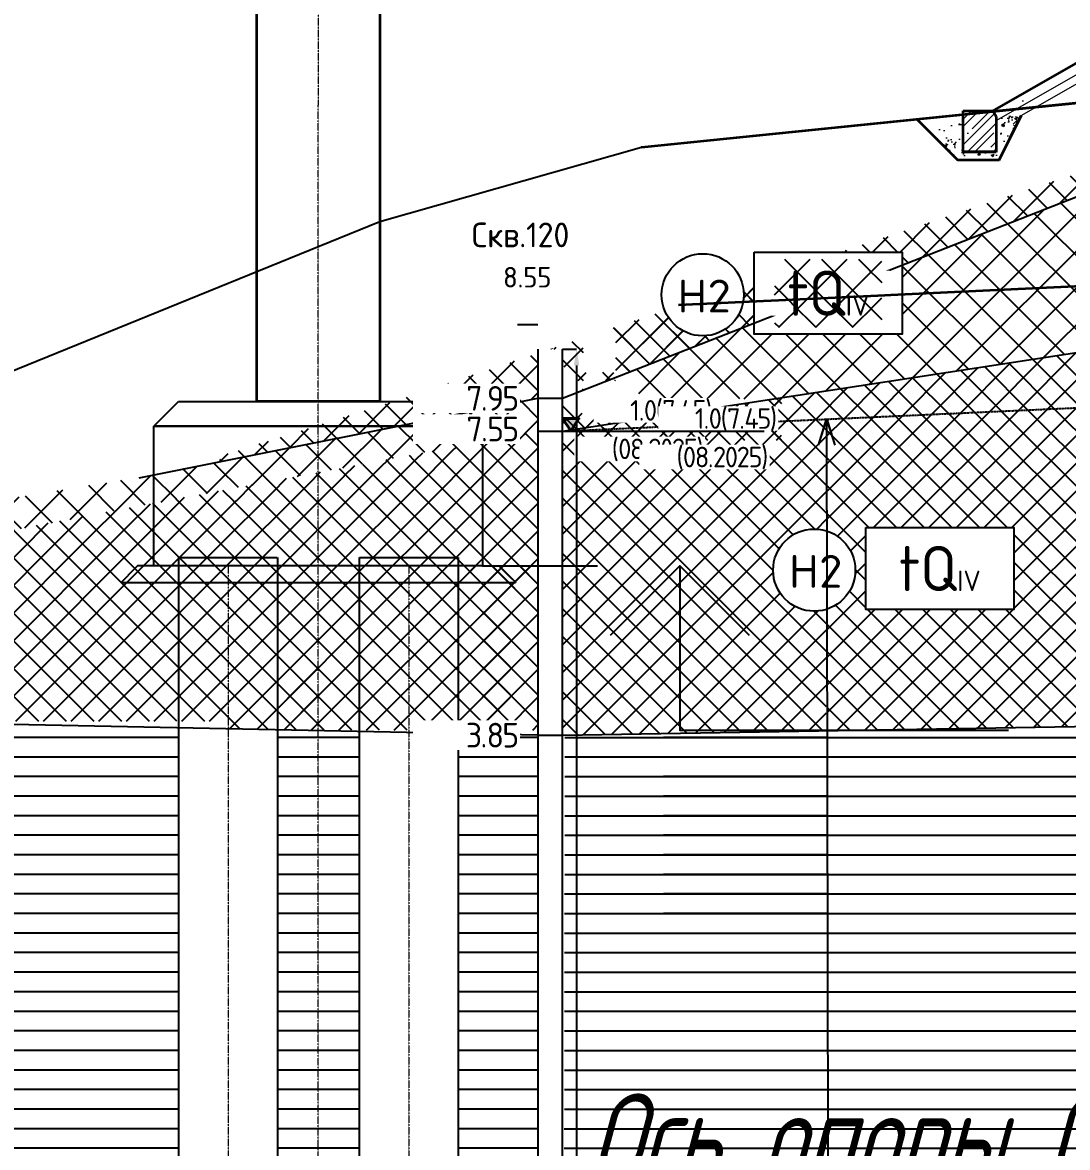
# Model space of a CAD drawing. Header units: millimetres. Extents: x 0 to 285450075, y -3000605 to 8125189010.
# Drawn here: x 6898990 to 6911709, y -1170 to 12523 of the extents above; entities that cross this region are included whole.
import ezdxf
from ezdxf import colors
from ezdxf.entities.mleader import LeaderData, LeaderLine
from ezdxf.enums import TextEntityAlignment as Align
from ezdxf.math import Vec2, Vec3

# ---------------------------------------------------------------- set-up
doc = ezdxf.new("R2018")
doc.units = ezdxf.units.MM
for name, pattern in [('ACAD_ISO10W100', [18.5, 12, -3, 0.5, -3]), ('невидимая', [9.525, 6.35, -3.175]), ('осевая', [2, 1.25, -0.25, 0.25, -0.25]), ('Штриховая', [3, 2, -1])]:
    doc.linetypes.add(name, pattern=pattern)
for name, color, linetype, lineweight in [('01_Основные', 7, 'Continuous', 40), ('1-Бетон', 106, 'Continuous', 35), ('1-Примечания', 4, 'Continuous', 25), ('1-Размеры', 1, 'Continuous', 25), ('1-Текст_3', 250, 'Continuous', 25), ('1-Штриховка', 8, 'Continuous', 9), ('ИС 6. Штриховка', 8, 'Continuous', 5), ('ИС_Выноска', 3, 'Continuous', 18), ('ИС_Выноски', 3, 'Continuous', 18), ('ИС_Основная', 7, 'Continuous', 35), ('ИС_Ось', 3, 'осевая', 18), ('ИС_ПС_Med', 7, 'Continuous', 35), ('ИС_ПС_Невид', 4, 'Штриховая', 18), ('ИС_Тонкая', 3, 'Continuous', 18), ('Штриховка', 2, 'Continuous', 5)]:
    doc.layers.add(name, color=color, linetype=linetype, lineweight=lineweight)
for name, color, linetype in [('geology', 250, 'Continuous'), ('Возрастные индексы', 1, 'Continuous'), ('Геология', 250, 'Continuous'), ('ИС_Невидимая', 4, 'невидимая'), ('Номера ИГЭ', 22, 'Continuous'), ('Отметки в скважинах', 7, 'Continuous'), ('Скважина', 170, 'Continuous'), ('Черный профиль', 3, 'Continuous')]:
    doc.layers.add(name, color=color, linetype=linetype)
doc.layers.add('Оси_Невидимые', color=5, linetype='Continuous', plot=False)
doc.layers.add('Помощь_Невидимый', color=7, linetype='Continuous', lineweight=30, plot=False)
doc.styles.add('0', font='isocpeur.ttf', dxfattribs={"width": 0.8, "oblique": 15})
doc.styles.add('ISOCPEUR', font='isocpeur.ttf', dxfattribs={"width": 0.8, "oblique": 15, "height": 2.5})
doc.styles.get("Standard").update_dxf_attribs({"font": 'arial.ttf'})
doc.styles.add('Стандарт-геология', font='romant.shx', dxfattribs={"width": 0.9, "height": 2.5})
doc.dimstyles.new('Скважина', dxfattribs={"dimtxt": 1.2, "dimasz": 2, "dimexe": 0, "dimexo": 0, "dimgap": 0.1, "dimtad": 1, "dimjust": 2, "dimtoh": 1, "dimdec": 1, "dimlfac": 0.1, "dimrnd": 0.1, "dimzin": 0, "dimdsep": 46, "dimtxsty": 'Standard', "dimcen": 0, "dimdle": 1.5, "dimadec": 1, "dimazin": 0, "dimtfac": 1, "dimtdec": 1, "dimtofl": 0, "dimtmove": 0, "dimatfit": 3, "dimfxl": 3, "dimtolj": 1, "dimtzin": 0, "dimarcsym": 0})
pattern_1 = [(45, (-6879640.2, -73803.65), (-224.506403, 224.506403), []), (135, (-6879640.2, -73803.65), (-224.506403, -224.506403), [])]
pattern_2 = [(45, (-6879640.2, -73803.65), (-168.379802, 168.379802), []), (135, (-6879640.2, -73803.65), (-168.379802, -168.379802), [])]
pattern_3 = [(0, (-6879640.2, -73803.65), (0, 238.125), [])]
pattern_4 = [(45, (-6879638.7, -73803.65), (-168.379802, 168.379802), []), (135, (-6879638.7, -73803.65), (-168.379802, -168.379802), [])]
pattern_5 = [(0, (-6879638.7, -73803.65), (0, 238.125), [])]

# ---------------------------------------------------------------- blocks, each defined once
blk = doc.blocks.new('_None')
blk = doc.blocks.new('*U1556')
at = {"layer": '1-Примечания', "linetype": 'Continuous'}
blk.add_line((0, 0), (3.5, 0), dxfattribs=at)
for points in [[(8.121, -2.121), (6, 0), (3.879, -2.121)], [(6, 0), (6, -5), (16, -5)]]:
    blk.add_lwpolyline(points, dxfattribs=at)
at = {"layer": '1-Текст_3', "lineweight": 30, "oblique": 15, "width": 0.8, "flags": 104}
blk.add_attdef('ВЫСОТА', text='', height=3, dxfattribs=at).set_placement((11.127, -2.833), align=Align.MIDDLE_CENTER)
blk.add_attdef('ПРИМЕЧАНИЕ', text='', height=3, dxfattribs=at).set_placement((11, -5.75), align=Align.TOP_CENTER)
blk = doc.blocks.new('A$C59180CC2')
at = {"color": 18, "true_color": 0x000000}
blk.add_circle((500, 500), 500, dxfattribs=at)
at = {"layer": 'Возрастные индексы', "color": 250, "insert": (2027, 520), "char_height": 300, "width": 1500, "attachment_point": 5, "style": 'Стандарт-геология', "bg_fill": 3, "box_fill_scale": 1, "bg_fill_color": 256, "bg_fill_transparency": 0}
blk.add_mtext('{\\H1.833x;tQ\\H0.4546x;IV}', dxfattribs=at)
at = {"layer": 'Номера ИГЭ', "color": 250, "style": 'Стандарт-геология'}
blk.add_text('Н2', height=400, dxfattribs=at).set_placement((516, 485), align=Align.MIDDLE)
at = {"layer": 'Возрастные индексы', "color": 250}
blk.add_lwpolyline([(1127, 1020), (2929, 1020), (2929, 20), (1127, 20)], close=True, dxfattribs=at)
blk = doc.blocks.new('A$C2FC637E1')
at = {"layer": 'Штриховка'}
h = blk.add_hatch(color=5, dxfattribs=at)
h.dxf.hatch_style = 1
h.paths.add_polyline_path([(2, 1.5), (1, 1.5), (0, 1.5), (1, 0)])
at = {"layer": 'Геология', "color": 5}
for points in [[(1, 1.5), (0, 1.5)], [(1, 0), (1, 0), (0, 1.5)], [(2, 1.5), (1, 1.5)], [(1, 0), (2, 1.5)]]:
    blk.add_lwpolyline(points, dxfattribs=at)
blk = doc.blocks.new('водон гориз')
at = {"layer": '01_Основные', "color": 146, "linetype": 'Continuous', "true_color": 0x105689}
blk.add_lwpolyline([(6905562, 7703), (6905762, 7703), (6905662, 7553), (6905562, 7703)], dxfattribs=at)
at = {"layer": '01_Основные', "color": 146, "linetype": 'Continuous', "true_color": 0x105689, "char_height": 250, "attachment_point": 6, "style": 'Стандарт-геология', "bg_fill": 3, "box_fill_scale": 1.1, "bg_fill_color": 256, "bg_fill_transparency": 0}
for s, insert, width in [('{\\T0.9;1.0(7.45)}', (6907377, 7790), 1412.44), ('{\\T0.9;(08.2025)}', (6907271, 7321), 1538.23)]:
    blk.add_mtext(s, dxfattribs=dict(at, insert=insert, width=width))
blk = doc.blocks.new('*D1949')
at = {"layer": 'Defpoints', "color": 0, "transparency": 16777216}
for p in [(0, 90), (0, -160), (1.69, -160)]:
    blk.add_point(p, dxfattribs=at)
at = {"layer": 'Оси_Невидимые', "color": 0, "lineweight": -2, "transparency": 16777216}
for p, q in [((0, 90), (1.69, 90)), ((1.69, 88), (1.69, -158)), ((0, -160), (1.69, -160))]:
    blk.add_line(p, q, dxfattribs=at)
at = {"layer": 'Оси_Невидимые', "color": 0, "transparency": 16777216}
for points in [[(1.36, 88), (2.03, 88), (1.69, 90)], [(1.36, -158), (2.03, -158), (1.69, -160)]]:
    blk.add_solid(points, dxfattribs=at)
at = {"layer": 'Оси_Невидимые', "color": 0, "transparency": 16777216, "insert": (0.98, -156.23), "char_height": 1.2, "attachment_point": 5, "rotation": 90}
blk.add_mtext('\\A1;25.0', dxfattribs=at)
blk = doc.blocks.new('*U1896')
at = {"layer": 'Скважина'}
for p, q in [((-1.5, 0), (-1.5, -250)), ((1.5, -250), (1.5, 0))]:
    blk.add_line(p, q, dxfattribs=at)
blk = doc.blocks.new('*D1951')
at = {"layer": 'Defpoints', "color": 0, "transparency": 16777216}
for p in [(0, -13), (0, -263), (1.69, -263)]:
    blk.add_point(p, dxfattribs=at)
at = {"layer": 'Оси_Невидимые', "color": 0, "lineweight": -2, "transparency": 16777216}
for p, q in [((0, -13), (1.69, -13)), ((1.69, -15), (1.69, -261)), ((0, -263), (1.69, -263))]:
    blk.add_line(p, q, dxfattribs=at)
at = {"layer": 'Оси_Невидимые', "color": 0, "transparency": 16777216}
for points in [[(1.36, -15), (2.03, -15), (1.69, -13)], [(1.36, -261), (2.03, -261), (1.69, -263)]]:
    blk.add_solid(points, dxfattribs=at)
at = {"layer": 'Оси_Невидимые', "color": 0, "transparency": 16777216, "insert": (0.98, -259.23), "char_height": 1.2, "attachment_point": 5, "rotation": 90}
blk.add_mtext('\\A1;25.0', dxfattribs=at)
blk = doc.blocks.new('мост план кальмиус')
at = {"layer": 'ИС_Выноски'}
ml = blk.add_multileader_mtext('Standard', dxfattribs=at)
ml.set_content('Ось опоры ОП5 \\PПК 71+4,24', color=256, style='ISOCPEUR')
ml.set_leader_properties(color=256, linetype='ByLayer')
ml.set_arrow_properties(name='NONE')
ml.build(insert=Vec2(0, 0))
ml.multileader.update_dxf_attribs({"text_left_attachment_type": 6, "text_right_attachment_type": 6, "dogleg_length": 0.36, "arrow_head_size": 600, "scale": 200})
ctx = ml.context
ctx.base_point, ctx.scale, ctx.char_height, ctx.arrow_head_size, ctx.landing_gap_size, ctx.plane_origin, ctx.plane_x_axis, ctx.plane_y_axis = Vec3(49545, -27906), 200, 1200, 600, 125, Vec3(56540, -9401), Vec3(0, 1), Vec3(-1, 0)
ctx.left_attachment, ctx.right_attachment, ctx.text_align_type = 6, 6, 1
notes = []
notes.append((ctx, [(1, (1, 1, 0), (49545, -18212), (0, -1), 161, [(1, [(49545, -16236)], 0, [])])]))
ctx.mtext.insert, ctx.mtext.text_direction, ctx.mtext.rotation, ctx.mtext.width, ctx.mtext.alignment, ctx.mtext.flow_direction = Vec3(48105, -23139), Vec3(0, 1), 1.570796, 10620.22, 2, 5
for ctx, leaders in notes:
    for number, flags, end, landing, length, lines in leaders:
        leader = LeaderData()
        leader.index, (leader.has_last_leader_line, leader.has_dogleg_vector, leader.attachment_direction) = number, flags
        leader.last_leader_point, leader.dogleg_vector, leader.dogleg_length = Vec3(end), Vec3(landing), length
        for number, points, colour, breaks in lines:
            line = LeaderLine()
            line.index, line.vertices, line.color, line.breaks = number, Vec3.list(points), colors.encode_raw_color(colour), breaks
            leader.lines.append(line)
        ctx.leaders.append(leader)
blk = doc.blocks.new('*U1948')
at = {"layer": 'Оси_Невидимые'}
dim = blk.add_aligned_dim(p1=(0, 90), p2=(0, -160), distance=1.69, dimstyle='Скважина', dxfattribs=at)
dim.commit()
dim.dimension.update_dxf_attribs({"geometry": '*D1949', "text_midpoint": (0.98, -156.23)})
blk = doc.blocks.new('*U1950')
at = {"layer": 'Помощь_Невидимый', "color": 5, "lineweight": -3}
blk.add_line((-5.5, -10), (-3, -10), dxfattribs=at)
at = {"layer": 'Оси_Невидимые'}
dim = blk.add_aligned_dim(p1=(0, -13), p2=(0, -263), distance=1.69, dimstyle='Скважина', dxfattribs=at)
dim.commit()
dim.dimension.update_dxf_attribs({"geometry": '*D1951', "text_midpoint": (0.98, -259.23)})
blk = doc.blocks.new('зщдзждю')
at = {"layer": '1-Штриховка', "true_color": 0xb2b2b2}
h = blk.add_hatch(dxfattribs=at)
h.set_pattern_fill('AR-CONC', color=253, scale=2, style=0)
h.set_pattern_definition([(50, (3507.46, -71545.74), (364.3693, -31.8782), [38.1, -419.1]), (355, (3507.46, -71545.74), (-70.4857, 382.1133), [30.48, -335.28]), (100.451, (3537.82, -71548.4), (293.885, 350.2334), [32.38, -356.18]), (46.1842, (3507.46, -71444.14), (542.158, -84.0847), [57.15, -628.65]), (96.6356, (3552.64, -71451.14), (474.8085, 494.851), [48.57, -534.27]), (351.184, (3507.46, -71444.14), (474.8092, 494.8502), [45.72, -502.92]), (21, (3558.26, -71469.54), (303.2298, -204.531), [38.1, -419.1]), (326, (3558.26, -71469.54), (123.604, 368.376), [30.48, -335.28]), (71.4514, (3583.53, -71486.58), (426.833, 163.8457), [32.38, -356.18]), (37.5, (3507.46, -71545.74), (6.1772, 169.11008), [0, -331.216, 0, -340.36, 0, -336.55]), (7.5, (3507.46, -71545.74), (133.63933, 200.36115), [0, -194.056, 0, -323.596, 0, -128.27]), (327.5, (3394.17, -71545.74), (271.1812, -11.45749), [0, -127, 0, -396.24, 0, -525.78]), (317.5, (3343.37, -71545.74), (296.25836, 50.853), [0, -165.1, 0, -263.144, 0, -373.38])])
h.paths.add_polyline_path([(41279, 3571), (41205, 3527), (40896, 3527)], flags=17)
h.paths.add_polyline_path([(40845, 3407), (40438, 3271), (40780, 2929), (41280, 2929), (41669, 3707), (41245, 3458), (41245, 3027), (40845, 3027)])
at = {"layer": 'geology', "true_color": 0xb2b2b2}
h = blk.add_hatch(dxfattribs=at)
h.set_pattern_fill('NET', color=253, scale=100, angle=45)
h.set_pattern_definition(pattern_1)
h.paths.add_polyline_path([(31794, -1101), (31794, -742), (30813, -937), (29813, -1096), (28813, -1255), (27813, -1415), (27271, -1502), (27796, -1502), (27796, -1844), (28392, -1743)])
h.paths.add_polyline_path([(22918, -2005), (27838, -2005), (28604, 855), (23684, 855)], flags=24)
h.paths.add_polyline_path([(22918, -2005), (27838, -2005), (28604, 855), (23684, 855)], flags=24)
h = blk.add_hatch(dxfattribs=at)
h.set_pattern_fill('NET', color=253, scale=75, angle=45)
h.set_pattern_definition(pattern_2)
h.paths.add_polyline_path([(32995, -503), (32995, -301), (32813, -359), (31813, -671), (31794, -676), (31794, -742)])
h = blk.add_hatch(dxfattribs=at)
h.set_pattern_fill('NET', color=253, scale=100, angle=45)
h.set_pattern_definition(pattern_1)
h.paths.add_polyline_path([(32995, -503), (31794, -742), (31794, -1101), (32995, -875)])
h = blk.add_hatch(dxfattribs=at)
h.set_pattern_fill('NET', color=253, scale=75, angle=45)
h.set_pattern_definition(pattern_2)
h.paths.add_polyline_path([(34194, -711), (32995, -987), (32995, -2010), (34194, -2010)])
h = blk.add_hatch(dxfattribs=at)
h.set_pattern_fill('NET', color=253, scale=75, angle=45)
h.set_pattern_definition(pattern_2)
h.paths.add_polyline_path([(32995, -987), (31794, -1264), (31794, -2010), (32995, -2010)])
h = blk.add_hatch(dxfattribs=at)
h.set_pattern_fill('NET', color=253, scale=75, angle=45)
h.set_pattern_definition(pattern_2)
h.paths.add_polyline_path([(31794, -1264), (27796, -2186), (20917, -3771), (27796, -3911), (28708, -3930), (28796, -3902), (30994, -3902), (30994, -2310), (31294, -2010), (31794, -2010)])
h = blk.add_hatch(dxfattribs=at)
h.set_pattern_fill('NET', color=253, scale=75, angle=45)
h.set_pattern_definition(pattern_2)
h.paths.add_polyline_path([(35668, -2010), (34695, -2010), (34994, -2310), (30994, -2310), (31294, -2010), (31794, -2010), (31794, -1264), (27796, -2186), (27796, -3911), (28708, -3930), (28796, -3902), (31296, -3902), (31296, -3902), (31696, -3902), (31696, -3990), (32664, -4010), (34296, -4010), (34296, -3902), (34696, -3902), (34696, -4010), (35668, -4010)])
h = blk.add_hatch(dxfattribs=at)
h.set_pattern_fill('NET', color=253, scale=75, angle=45)
h.set_pattern_definition(pattern_2)
h.paths.add_polyline_path([(32995, -2010), (31794, -2010), (31294, -2010), (30994, -2310), (32995, -2310)], flags=17)
h = blk.add_hatch(dxfattribs=at)
h.set_pattern_fill('NET', color=253, scale=75, angle=45)
h.set_pattern_definition(pattern_2)
h.paths.add_polyline_path([(34695, -2010), (34194, -2010), (34194, -2010), (32995, -2010), (32995, -2310), (34994, -2310)], flags=17)
h = blk.add_hatch(dxfattribs=at)
h.set_pattern_fill('NET', color=253, scale=75, angle=45)
h.set_pattern_definition(pattern_2)
h.paths.add_polyline_path([(35668, -2010), (34695, -2010), (34994, -2310), (34994, -4010), (35668, -4010)], flags=17)
h = blk.add_hatch(dxfattribs=at)
h.set_pattern_fill('NET', color=253, scale=75, angle=45)
h.set_pattern_definition(pattern_2)
h.paths.add_polyline_path([(32995, -2310), (30994, -2310), (30994, -3902), (31296, -3902), (31296, -3902), (31696, -3902), (31696, -3990), (32663, -4010), (32796, -4010), (32796, -3902), (32995, -3902)], flags=17)
h = blk.add_hatch(dxfattribs=at)
h.set_pattern_fill('LINE', color=253, scale=75)
h.set_pattern_definition(pattern_3)
h.paths.add_polyline_path([(31296, -5010), (29994, -5010), (29994, -4010), (30994, -4010), (30994, -3976), (28708, -3930), (6042, -11121), (6066, -19303), (31296, -14332)])
edge = h.paths.add_edge_path(flags=16)
edge.add_arc((19350, -12745), 499, 0, 360)
h.paths.add_polyline_path([(20161, -12212), (21317, -12212), (21317, -13212), (20161, -13212)], flags=16)
h.paths.add_polyline_path([(27818, -11329), (27768, -11329), (25385, -10691), (25435, -10691)], flags=16)
h.paths.add_polyline_path([(20298, -13257), (21131, -13257), (21131, -12383), (20298, -12383)], flags=16)
h.paths.add_polyline_path([(18924, -13061), (19810, -13061), (19810, -12461), (18924, -12461)], flags=16)
h = blk.add_hatch(dxfattribs=at)
h.set_pattern_fill('LINE', color=253, scale=75)
h.set_pattern_definition([(0, (-6876397.26, -74283.6), (0, 238.125), [])])
h.paths.add_polyline_path([(54818, -7713), (54218, -7505), (54218, -10835), (54818, -10748)], flags=16)
h.paths.add_polyline_path([(55418, -7921), (54818, -7713), (54818, -10748), (55418, -10661)], flags=16)
h.paths.add_polyline_path([(55418, -10661), (54818, -10748), (54818, -14727), (55418, -14767)], flags=16)
h.paths.add_polyline_path([(54818, -10748), (54218, -10835), (54218, -14687), (54818, -14727)], flags=16)
h.paths.add_polyline_path([(57018, -8476), (56418, -8268), (56418, -10517), (57018, -10430)], flags=17)
h.paths.add_polyline_path([(57018, -10430), (56418, -10517), (56418, -14834), (57018, -14874)], flags=16)
h.paths.add_polyline_path([(99405, -10380), (57018, -10430), (57018, -14874), (57365, -14897), (99405, -14897)])
h.paths.add_polyline_path([(99405, -8597), (57018, -8476), (57018, -10430), (99405, -10380)])
h.paths.add_polyline_path([(56094, -8156), (56073, -8149), (52122, -6778), (52122, -6778), (43929, -3936), (39189, -4016), (39208, -13483), (37175, -13483), (37075, -13333), (37275, -13333), (37175, -13483), (39208, -13483), (39194, -4010), (37195, -4010), (37195, -4050), (35995, -4071), (35995, -5010), (35983, -13472), (57365, -14897), (57365, -8597), (57216, -8597), (57216, -8545), (56116, -8163), (56094, -8156)])
h.paths.add_polyline_path([(48295, -10763), (47140, -10763), (47140, -9763), (48295, -9763)], flags=16)
edge = h.paths.add_edge_path(flags=16)
edge.add_arc((46329, -10296), 499, 0, 360)
h.paths.add_polyline_path([(36138, -13469), (36138, -13464), (36135, -13464), (36135, -13469)], flags=16)
h.paths.add_polyline_path([(37090, -13963), (38699, -13963), (38699, -13457), (37090, -13457)], flags=17)
h.paths.add_polyline_path([(54218, -7505), (55418, -7921), (55418, -14767), (54218, -14687)], flags=17)
h.paths.add_polyline_path([(56418, -8268), (57366, -8915), (57366, -14888), (56418, -14834)])
h.paths.add_polyline_path([(37097, -4010), (42017, -4010), (42104, -4053), (37184, -4053)], flags=17)
h.paths.add_polyline_path([(36138, -4069), (36138, -4064), (36135, -4064), (36135, -4069)], flags=16)
h.paths.add_polyline_path([(47277, -10807), (48110, -10807), (48110, -9933), (47277, -9933)], flags=16)
h.paths.add_polyline_path([(45903, -10612), (46789, -10612), (46789, -10012), (45903, -10012)], flags=16)
h.paths.add_polyline_path([(37306, -13440), (39241, -13440), (39241, -12934), (37306, -12934)], flags=16)
h.paths.add_polyline_path([(55995, -8822), (57191, -8822), (57191, -8372), (55995, -8372)], flags=16)
h.paths.add_polyline_path([(55993, -8822), (57190, -8822), (57190, -8372), (55993, -8372)], flags=16)
h.paths.add_polyline_path([(55995, -15122), (57191, -15122), (57191, -14672), (55995, -14672)])
h.paths.add_polyline_path([(55993, -15122), (57190, -15122), (57190, -14672), (55993, -14672)])
h.paths.add_polyline_path([(57135, -10889), (58744, -10889), (58744, -10383), (57135, -10383)], flags=16)
h = blk.add_hatch(dxfattribs=at)
h.set_pattern_fill('LINE', color=253, scale=75)
h.set_pattern_definition(pattern_3)
h.paths.add_polyline_path([(31296, -4010), (29994, -4010), (29994, -5010), (31296, -5010)], flags=17)
h = blk.add_hatch(dxfattribs=at)
h.set_pattern_fill('LINE', color=253, scale=75)
h.set_pattern_definition(pattern_3)
h.paths.add_polyline_path([(33497, -4013), (32664, -4010), (32497, -4010), (32497, -5010), (33497, -5010)])
h = blk.add_hatch(dxfattribs=at)
h.set_pattern_fill('LINE', color=253, scale=75)
h.set_pattern_definition(pattern_3)
h.paths.add_polyline_path([(35668, -4071), (34696, -4051), (34696, -5010), (35668, -5010)])
h = blk.add_hatch(dxfattribs=at)
h.set_pattern_fill('LINE', color=253, scale=75)
h.set_pattern_definition(pattern_3)
h.paths.add_polyline_path([(39189, -4016), (37195, -4050), (37195, -6410), (39194, -6410)], flags=17)
h.paths.add_polyline_path([(36418, -6913), (41338, -6913), (42104, -4053), (37184, -4053)], flags=24)
h = blk.add_hatch(dxfattribs=at)
h.set_pattern_fill('LINE', color=253, scale=75)
h.set_pattern_definition(pattern_3)
h.paths.add_polyline_path([(33497, -5010), (32497, -5010), (32497, -13958), (33497, -13741)])
h = blk.add_hatch(dxfattribs=at)
h.set_pattern_fill('LINE', color=253, scale=75)
h.set_pattern_definition(pattern_3)
h.paths.add_polyline_path([(35668, -5010), (34696, -5010), (34696, -13663), (35668, -13471)])
at = {"layer": 'ИС 6. Штриховка', "true_color": 0xb2b2b2}
h = blk.add_hatch(dxfattribs=at)
h.set_pattern_fill('ANSI35', color=253, scale=50)
h.set_pattern_definition([(45, (-552379.5, -218776.6), (-224.5064, 224.5064), []), (45, (-552155, -218776.6), (-224.5064, 224.5064), [396.875, -79.375, 0, -79.375])])
h.paths.add_polyline_path([(40845, 3527), (41205, 3527), (41245, 3458), (41245, 3027), (40845, 3027)])
at = {"layer": '1-Бетон', "color": 253, "true_color": 0xb2b2b2}
blk.add_lwpolyline([(36927, 3087), (36927, 3087), (46001, 4009)], dxfattribs=at)
at = {"layer": 'geology', "color": 253, "true_color": 0xb2b2b2}
for p, q in [((35968, 29), (45813, 3890)), ((35968, -371), (57365, 2903)), ((35668, -4071), (10216, -3554)), ((35968, -4071), (57365, -3707))]:
    blk.add_line(p, q, dxfattribs=at)
for points in [[(35967, -217), (36167, -217), (36067, -367), (35967, -217)], [(39082, -541), (39182, -225), (39282, -541)]]:
    blk.add_lwpolyline(points, dxfattribs=at)
at = {"layer": 'Геология', "color": 253, "linetype": 'ACAD_ISO10W100', "lineweight": 25, "true_color": 0xb2b2b2}
blk.add_line((35968, -371), (57365, 603), dxfattribs=at)
at = {"layer": 'Геология', "color": 253, "true_color": 0xb2b2b2, "flags": 128}
for points in [[(35668, 29), (35968, 29)], [(35668, -371), (35968, -371)], [(35668, -4071), (35968, -4071)]]:
    blk.add_lwpolyline(points, dxfattribs=at)
at = {"layer": 'ИС_ПС_Med', "color": 253, "true_color": 0xb2b2b2}
for p, q in [((40281, 3428), (40780, 2929)), ((40845, 3527), (41205, 3527)), ((40845, 3027), (40845, 3527)), ((41205, 3527), (41245, 3458)), ((41245, 3458), (41245, 3027)), ((41280, 2929), (41552, 3472)), ((41245, 3027), (40845, 3027)), ((41280, 2929), (40780, 2929))]:
    blk.add_line(p, q, dxfattribs=at)
at = {"layer": 'Черный профиль', "color": 253, "linetype": 'Continuous', "true_color": 0xb2b2b2, "flags": 128}
blk.add_lwpolyline([(41205, 3527), (55075, 4930), (61049, 4885)], dxfattribs=at)
at = {"layer": '01_Основные', "color": 253, "linetype": 'Continuous', "true_color": 0xb2b2b2, "xscale": 100, "yscale": 100, "zscale": 100}
blk.add_blockref('A$C2FC637E1', (35967, -367), dxfattribs=at)
at = {"layer": 'geology', "color": 253, "true_color": 0xb2b2b2, "xscale": 100, "yscale": 100, "zscale": 100}
blk.add_blockref('A$C2FC637E1', (35967, -367), dxfattribs=at)
at = {"layer": 'geology', "color": 253, "true_color": 0xb2b2b2}
blk.add_blockref('A$C59180CC2', (38531, -2562), dxfattribs=at)
at = {"layer": 'geology', "color": 253, "true_color": 0xb2b2b2, "insert": (38463, -698), "char_height": 250, "width": 1538.23, "attachment_point": 6, "style": 'Стандарт-геология', "bg_fill": 3, "box_fill_scale": 1.1, "bg_fill_color": 256, "bg_fill_transparency": 0}
blk.add_mtext('{\\T0.9;(08.2025)}', dxfattribs=at)
at = {"layer": 'Отметки в скважинах', "color": 253, "lineweight": 13, "true_color": 0xb2b2b2, "insert": (35418, 29), "char_height": 300, "width": 1241.03, "attachment_point": 6, "style": 'Стандарт-геология', "bg_fill": 3, "box_fill_scale": 1.1, "bg_fill_color": 256, "bg_fill_transparency": 0}
blk.add_mtext('{\\T0.9;7.95}', dxfattribs=at)
at = {"layer": 'Скважина', "color": 253, "true_color": 0xb2b2b2, "style": 'Стандарт-геология', "width": 0.9}
for p in [(35456, 1868), (35458, 1868)]:
    blk.add_text('Скв.120', height=300, dxfattribs=at).set_placement(p, align=Align.CENTER)
at = {"layer": 'Скважина', "color": 253, "lineweight": 13, "true_color": 0xb2b2b2, "style": 'Стандарт-геология', "width": 0.9}
for p in [(35831, 1628), (35833, 1628)]:
    blk.add_text('8.55', height=250, dxfattribs=at).set_placement(p, align=Align.TOP_RIGHT)
at = {"layer": 'geology', "true_color": 0xb2b2b2}
h = blk.add_hatch(dxfattribs=at)
h.set_pattern_fill('NET', color=253, scale=75, angle=45)
h.set_pattern_definition(pattern_2)
h.paths.add_polyline_path([(47592, 158), (39182, -225), (39184, -1586, -0.325884), (39531, -2062, -0.324791), (39186, -2537), (39189, -4016), (42121, -3966)])
h.paths.add_polyline_path([(41461, -1541), (41461, -2541), (39658, -2541), (39658, -1541)], flags=16)
h.paths.add_polyline_path([(39904, -2457), (41211, -2457), (41211, -1626), (39904, -1626)], flags=8)
at = {"layer": 'geology', "color": 253, "true_color": 0xb2b2b2}
blk.add_line((30813, -937), (35668, 29), dxfattribs=at)
blk.add_blockref('A$C59180CC2', (37174, 789), dxfattribs=at)
at = {"layer": 'geology', "color": 253, "true_color": 0xb2b2b2, "insert": (38569, -229), "char_height": 250, "width": 1412.44, "attachment_point": 6, "style": 'Стандарт-геология', "bg_fill": 3, "box_fill_scale": 1.1, "bg_fill_color": 256, "bg_fill_transparency": 0}
blk.add_mtext('{\\T0.9;1.0(7.45)}', dxfattribs=at)
at = {"layer": 'geology', "true_color": 0xb2b2b2}
h = blk.add_hatch(dxfattribs=at)
h.set_pattern_fill('NET', color=253, scale=100, angle=45)
h.set_pattern_definition(pattern_1)
h.paths.add_polyline_path([(99405, 2903), (99405, 9263), (91372, 7257), (74293, 4804), (54061, 4828), (53625, 4784), (51689, 4588), (50813, 4303), (49813, 4266), (48813, 4178), (47813, 4088), (46813, 3997), (45813, 3890), (40103, 1651), (40103, 809), (38301, 809), (38301, 944), (36683, 309), (36652, 247), (36524, 247), (35968, 29), (35968, -217), (36167, -217), (36075, -355), (57365, 2903)])
h.paths.add_polyline_path([(49041, 3165), (49041, 2165), (47239, 2165), (47239, 3165)], flags=16)
edge = h.paths.add_edge_path(flags=16)
edge.add_arc((46611, 2645), 500, 0, 360)
h.paths.add_polyline_path([(36138, 31), (36138, 35), (36135, 35), (36135, 31)], flags=16)
h.paths.add_polyline_path([(36208, -196), (36897, -196), (36897, 254), (36208, 254)], flags=16)
h.paths.add_polyline_path([(46175, 2330), (47080, 2330), (47080, 2930), (46175, 2930)], flags=16)
h.paths.add_polyline_path([(47484, 2250), (48791, 2250), (48791, 3081), (47484, 3081)], flags=0)
h.paths.add_polyline_path([(38547, 894), (39854, 894), (39854, 1724), (38547, 1724)], flags=17)
h.paths.add_polyline_path([(37131, -482), (38632, -482), (38632, 24), (37131, 24)])
h = blk.add_hatch(dxfattribs=at)
h.set_pattern_fill('NET', color=253, scale=75, angle=45)
h.set_pattern_definition(pattern_2)
h.paths.add_polyline_path([(45813, 3890), (44813, 3622), (43813, 3290), (42813, 2958), (41813, 2626), (40813, 2293), (39813, 1961), (39358, 1809), (40103, 1809), (40103, 1651)])
h = blk.add_hatch(dxfattribs=at)
h.set_pattern_fill('NET', color=253, scale=75, angle=45)
h.set_pattern_definition(pattern_2)
h.paths.add_polyline_path([(49672, 1726), (36075, -355), (36067, -367), (47592, 158)])
h.paths.add_polyline_path([(37131, -482), (38632, -482), (38632, 24), (37131, 24)], flags=24)
h = blk.add_hatch(dxfattribs=at)
h.set_pattern_fill('NET', color=253, scale=75, angle=45)
h.set_pattern_definition(pattern_2)
h.paths.add_polyline_path([(38301, 944), (38301, 1457), (38159, 1410, -0.061152), (38174, 1289, -0.817967), (37213, 1094), (36813, 961), (36576, 882), (36511, 845), (36576, 845), (36617, 776), (36617, 345), (36217, 345), (36217, 762), (35818, 629), (35968, 629), (35968, 431), (36152, 247), (36524, 247)])
h = blk.add_hatch(dxfattribs=at)
h.set_pattern_fill('NET', color=253, scale=75, angle=45)
h.set_pattern_definition(pattern_2)
h.paths.add_polyline_path([(39182, -2539, -0.506654), (38531, -2062, -0.506654), (39182, -1585), (39182, -225), (35968, -225), (35968, -4010), (35995, -4010), (35995, -4071), (37154, -4051), (37195, -4010), (37234, -4049), (39182, -4016)])
h.paths.add_polyline_path([(36138, -4069), (36138, -4064), (36135, -4064), (36135, -4069)], flags=25)
h.paths.add_polyline_path([(36138, -369), (36138, -365), (36135, -365), (36135, -369)], flags=24)
h.paths.add_polyline_path([(37131, -482), (38632, -482), (38632, 24), (37131, 24)], flags=24)
h.paths.add_polyline_path([(36917, -951), (38525, -951), (38525, -445), (36917, -445)], flags=24)
at = {"layer": 'geology', "color": 253, "true_color": 0xb2b2b2}
blk.add_line((35968, -371), (38422, -371), dxfattribs=at)
at = {"layer": 'geology', "color": 253, "lineweight": 35, "true_color": 0xb2b2b2}
blk.add_lwpolyline([(57366, 2103), (37380, 1161)], dxfattribs=at)
at = {"layer": 'Отметки в скважинах', "color": 253, "lineweight": 13, "true_color": 0xb2b2b2, "insert": (35418, -345), "char_height": 300, "width": 1241.03, "attachment_point": 6, "style": 'Стандарт-геология', "bg_fill": 3, "box_fill_scale": 1.1, "bg_fill_color": 256, "bg_fill_transparency": 0}
blk.add_mtext('{\\T0.9;7.55}', dxfattribs=at)
at = {"layer": 'geology', "true_color": 0xb2b2b2}
h = blk.add_hatch(dxfattribs=at)
h.set_pattern_fill('NET', color=253, scale=75, angle=45)
h.set_pattern_definition(pattern_2)
h.paths.add_polyline_path([(35668, 579), (34813, 294), (34194, 87), (34194, -264), (35668, 29)])
h = blk.add_hatch(dxfattribs=at)
h.set_pattern_fill('NET', color=253, scale=75, angle=45)
h.set_pattern_definition(pattern_2)
h.paths.add_polyline_path([(34194, 87), (33813, -41), (32995, -301), (32995, -503), (34194, -264)])
h = blk.add_hatch(dxfattribs=at)
h.set_pattern_fill('NET', color=253, scale=100, angle=45)
h.set_pattern_definition(pattern_1)
h.paths.add_polyline_path([(35668, 29), (34194, -264), (34194, -649), (35668, -371)])
h.paths.add_polyline_path([(34573, -570), (35493, -570), (35493, -120), (34573, -120)], flags=24)
h = blk.add_hatch(dxfattribs=at)
h.set_pattern_fill('NET', color=253, scale=100, angle=45)
h.set_pattern_definition(pattern_1)
h.paths.add_polyline_path([(34194, -264), (32995, -503), (32995, -875), (34194, -649)])
h = blk.add_hatch(dxfattribs=at)
h.set_pattern_fill('NET', color=253, scale=75, angle=45)
h.set_pattern_definition(pattern_2)
h.paths.add_polyline_path([(27796, -2186), (35668, -371), (27796, -1844), (25247, -2276), (20706, -2199), (16648, -2305), (14679, -2529), (11324, -3299), (10216, -3554), (20917, -3771)])
h.paths.add_polyline_path([(24749, -2280), (25025, -2263), (24005, -2255)], flags=16)
h.paths.add_polyline_path([(25913, -2340), (26327, -2344), (23715, -2362)], flags=16)
h = blk.add_hatch(dxfattribs=at)
h.set_pattern_fill('NET', color=253, scale=75, angle=45)
h.set_pattern_definition(pattern_2)
h.paths.add_polyline_path([(35668, -371), (34194, -711), (34194, -2010), (34695, -2010), (35668, -2010)])
at = {"layer": 'Черный профиль', "color": 253, "linetype": 'Continuous', "true_color": 0xb2b2b2, "flags": 128}
blk.add_lwpolyline([(23813, -1855), (33745, 2180), (36927, 3087), (41208, 3522)], dxfattribs=at)
at = {"layer": '1-Бетон', "color": 146, "linetype": 'ACAD_ISO10W100', "true_color": 0x105689}
blk.add_blockref('водон гориз', (-6869595, -7920), dxfattribs=at)
at = {"layer": 'geology', "color": 253, "true_color": 0xb2b2b2}
blk.add_lwpolyline([(39083, -541), (39183, -225), (39283, -541)], dxfattribs=at)
at = {"layer": 'ИС_ПС_Невид', "color": 253, "ltscale": 1200, "true_color": 0xb2b2b2}
blk.add_lwpolyline([(34297, -4010), (34297, -3902), (34697, -3902), (34697, -4010)], dxfattribs=at)
at = {"layer": 'Скважина', "color": 253, "true_color": 0xb2b2b2, "xscale": 100, "yscale": 100, "zscale": 100}
blk.add_blockref('*U1948', (35969, -8371), dxfattribs=at)
at = {"layer": 'geology', "color": 253, "true_color": 0xb2b2b2, "xscale": 100, "yscale": 100, "zscale": 100}
blk.add_blockref('*U1896', (35819, 629), dxfattribs=at)
at = {"layer": 'Скважина', "color": 253, "true_color": 0xb2b2b2, "xscale": 100, "yscale": 100, "zscale": 100}
blk.add_blockref('*U1950', (35969, 1929), dxfattribs=at)
at = {"layer": 'geology', "true_color": 0xb2b2b2}
h = blk.add_hatch(dxfattribs=at)
h.set_pattern_fill('NET', color=253, scale=75, angle=45)
h.set_pattern_definition(pattern_4)
h.paths.add_polyline_path([(38302, 944), (38302, 1457), (38160, 1410, -0.061152), (38175, 1289, -0.817967), (37215, 1094), (36815, 961), (36578, 882), (36513, 845), (36578, 845), (36618, 776), (36618, 345), (36218, 345), (36218, 762), (35819, 629), (35969, 629), (35969, 431), (36153, 247), (36525, 247)])
h = blk.add_hatch(dxfattribs=at)
h.set_pattern_fill('NET', color=253, scale=75, angle=45)
h.set_pattern_definition(pattern_4)
h.paths.add_polyline_path([(35669, -2010), (34696, -2010), (34996, -2310), (34996, -4010), (35669, -4010)], flags=17)
h = blk.add_hatch(dxfattribs=at)
h.set_pattern_fill('LINE', color=253, scale=75)
h.set_pattern_definition(pattern_5)
h.paths.add_polyline_path([(35669, -4071), (34697, -4051), (34697, -5010), (35669, -5010)])
h = blk.add_hatch(dxfattribs=at)
h.set_pattern_fill('LINE', color=253, scale=75)
h.set_pattern_definition(pattern_5)
h.paths.add_polyline_path([(39190, -4016), (37196, -4050), (37196, -6410), (39195, -6410)], flags=17)
h.paths.add_polyline_path([(36420, -6913), (41340, -6913), (42106, -4053), (37186, -4053)], flags=24)
at = {"layer": 'geology', "color": 253, "true_color": 0xb2b2b2}
for points in [[(35969, -217), (36169, -217), (36069, -367), (35969, -217)], [(36756, -13483), (39209, -13483), (39183, -225)]]:
    blk.add_lwpolyline(points, dxfattribs=at)
at = {"layer": 'Геология', "color": 253, "true_color": 0xb2b2b2, "flags": 128}
for points in [[(35669, 29), (35969, 29)], [(35669, -371), (35969, -371)], [(35669, -4071), (35969, -4071)]]:
    blk.add_lwpolyline(points, dxfattribs=at)
at = {"layer": 'geology', "color": 253, "true_color": 0xb2b2b2, "xscale": 100, "yscale": 100, "zscale": 100}
blk.add_blockref('A$C2FC637E1', (35969, -367), dxfattribs=at)
at = {"layer": 'Отметки в скважинах', "color": 253, "lineweight": 13, "true_color": 0xb2b2b2, "insert": (35419, 29), "char_height": 300, "width": 1241.03, "attachment_point": 6, "style": 'Стандарт-геология', "bg_fill": 3, "box_fill_scale": 1.1, "bg_fill_color": 256, "bg_fill_transparency": 0}
blk.add_mtext('{\\T0.9;7.95}', dxfattribs=at)
at = {"layer": 'geology', "color": 253, "true_color": 0xb2b2b2, "char_height": 250, "attachment_point": 6, "style": 'Стандарт-геология', "bg_fill": 3, "box_fill_scale": 1.1, "bg_fill_color": 256, "bg_fill_transparency": 0}
for s, insert, width in [('{\\T0.9;1.0(7.45)}', (38571, -229), 1412.44), ('{\\T0.9;(08.2025)}', (38464, -698), 1538.23)]:
    blk.add_mtext(s, dxfattribs=dict(at, insert=insert, width=width))
at = {"layer": 'Отметки в скважинах', "color": 253, "lineweight": 13, "true_color": 0xb2b2b2, "char_height": 300, "width": 1241.03, "attachment_point": 6, "style": 'Стандарт-геология', "bg_fill": 3, "box_fill_scale": 1.1, "bg_fill_color": 256, "bg_fill_transparency": 0}
for s, insert in [('{\\T0.9;7.55}', (35419, -345)), ('{\\T0.9;3.85}', (35419, -4071))]:
    blk.add_mtext(s, dxfattribs=dict(at, insert=insert))
at = {"layer": 'geology', "color": 253, "true_color": 0xb2b2b2}
blk.add_line((35969, -371), (38423, -371), dxfattribs=at)

msp = doc.modelspace()

# ---------------------------------------------------------------- block references
at = {"layer": '1-Бетон'}
msp.add_blockref('мост план кальмиус', (6853073.53, -668947.9294), dxfattribs=at)

# ---------------------------------------------------------------- next in the draw order: hatches: boundary and pattern name
at = {"layer": '1-Штриховка'}
h = msp.add_hatch(dxfattribs=at)
h.set_pattern_fill('AR-CONC', color=256, scale=2, style=0)
h.set_pattern_definition([(50, (6873102.57, -63625.98), (364.3693, -31.8782), [38.1, -419.1]), (355, (6873102.57, -63626), (-70.4857, 382.1133), [30.48, -335.28]), (100.451, (6873132.94, -63628.64), (293.885, 350.2334), [32.38, -356.18]), (46.1842, (6873102.57, -63524.4), (542.158, -84.0847), [57.15, -628.65]), (96.6356, (6873147.75, -63531.4), (474.8085, 494.851), [48.57, -534.27]), (351.184, (6873102.6, -63524.4), (474.8092, 494.8502), [45.72, -502.92]), (21, (6873153.37, -63549.78), (303.2298, -204.531), [38.1, -419.1]), (326, (6873153.37, -63549.8), (123.604, 368.376), [30.48, -335.28]), (71.4514, (6873178.64, -63566.83), (426.833, 163.8457), [32.38, -356.18]), (37.5, (6873102.57, -63625.98), (6.1772, 169.11008), [0, -331.216, 0, -340.36, 0, -336.55]), (7.5, (6873102.57, -63625.98), (133.63933, 200.36115), [0, -194.056, 0, -323.596, 0, -128.27]), (327.5, (6872989.29, -63625.98), (271.1812, -11.45749), [0, -127, 0, -396.24, 0, -525.78]), (317.5, (6872938.5, -63625.98), (296.25836, 50.853), [0, -165.1, 0, -263.144, 0, -373.38])])
h.paths.add_polyline_path([(6910874.474, 11490.4455), (6910799.9533, 11446.6099), (6910490.8136, 11446.6099)], flags=17)
h.paths.add_polyline_path([(6910440.515, 11326.8097), (6910033.1484, 11191.0351), (6910375.4, 10848.7835), (6910875.4, 10848.7835), (6911264.5528, 11627.0891), (6910840.515, 11377.6551), (6910840.515, 10946.6099), (6910440.515, 10946.6099)])
at = {"layer": 'ИС 6. Штриховка'}
h = msp.add_hatch(dxfattribs=at)
h.set_pattern_fill('ANSI35', color=256, scale=50)
h.set_pattern_definition([(45, (6317215.62, -210856.86), (-224.5064, 224.5064), []), (45, (6317440.13, -210856.86), (-224.5064, 224.5064), [396.875, -79.375, 0, -79.375])])
h.paths.add_polyline_path([(6910440.515, 11446.6099), (6910799.9533, 11446.6099), (6910840.515, 11377.6551), (6910840.515, 10946.6099), (6910440.515, 10946.6099)])

# ---------------------------------------------------------------- next in the draw order: linework, layer by layer
at = {"layer": '1-Бетон'}
for points in [[(6903340.901, 17909.777), (6903340.3493, 7909.777), (6901840.3493, 7909.777), (6901840.901, 17909.777)], [(6906521.8794, 11006.8285), (6906521.8794, 11006.8285), (6915596.1458, 11928.5158)]]:
    msp.add_lwpolyline(points, dxfattribs=at)
at = {"layer": 'ИС_Невидимая', "ltscale": 0.3}
for points in [[(6904589.2493, 7609.7963), (6900589.2493, 7609.8001), (6900889.2361, 7909.7963), (6904289.77, 7909.7993)], [(6904589.3242, 5909.7963), (6900589.3242, 5909.7963), (6900589.2493, 7609.8001), (6904589.2493, 7609.7963)], [(6900892.0055, 6009.7963), (6902092.0055, 6009.7963), (6902092.0055, -9090.2037), (6900892.0055, -9090.2037)]]:
    msp.add_lwpolyline(points, close=True, dxfattribs=at)
for points in [[(6900590.667, 5909.9196), (6900390.667, 5909.9196), (6900189.5078, 5708.7604)], [(6904590.8892, 5908.573), (6904790.8892, 5908.4383), (6904990.7544, 5708.3037)], [(6900189.5078, 5708.7604), (6904990.7544, 5708.7604)]]:
    msp.add_lwpolyline(points, dxfattribs=at)
at = {"layer": 'ИС_Основная'}
msp.add_lwpolyline([(6910788.7781, 11440.224), (6919829.9339, 16606.5988), (6925060.7921, 20093.8376), (6925958.9674, 20093.8376)], dxfattribs=at)
at = {"layer": 'ИС_Ось'}
for points in [[(6902590.1765, -2565.6184), (6902590.9528, 19949.6561)], [(6901492.0055, 5909.7963), (6901492.0055, -9090.2037)]]:
    msp.add_lwpolyline(points, dxfattribs=at)
at = {"layer": 'ИС_ПС_Med'}
for p, q in [((6910440.515, 11446.6099), (6910799.9533, 11446.6099)), ((6910440.515, 10946.6099), (6910440.515, 11446.6099)), ((6910799.9533, 11446.6099), (6910840.515, 11377.6551)), ((6910840.515, 11377.6551), (6910840.515, 10946.6099)), ((6910875.4, 10848.7835), (6911146.6874, 11391.3584)), ((6909876.6099, 11347.5737), (6910375.4, 10848.7835)), ((6910875.4, 10848.7835), (6910375.4, 10848.7835)), ((6910840.515, 10946.6099), (6910440.515, 10946.6099))]:
    msp.add_line(p, q, dxfattribs=at)
at = {"layer": 'ИС_Тонкая'}
for points in [[(6910840.515, 11331.5778), (6919893.0591, 16504.4601), (6925097.1252, 19973.8376), (6925560.7895, 19973.8376)], [(6911146.6874, 11391.3584), (6919945.6633, 16419.3446), (6925127.4027, 19873.8376), (6925560.7895, 19873.8376)]]:
    msp.add_lwpolyline(points, dxfattribs=at)
at = {"layer": 'Черный профиль', "linetype": 'Continuous', "flags": 128}
for points in [[(6910799.9533, 11446.6099), (6924670.4122, 12850.203), (6942818.9451, 12713.195), (6960967.4779, 15176.8718), (6979116.0108, 19709.1278)], [(6893408.6098, 6064.4388), (6903340.454, 10099.9951), (6906521.8794, 11006.8285), (6910802.8679, 11441.6551)]]:
    msp.add_lwpolyline(points, dxfattribs=at)

# ---------------------------------------------------------------- next in the draw order: block references
at = {"layer": '1-Размеры', "transparency": 33554687}
ref = msp.add_blockref('*U1556', (6904589.3242, 5909.7963), dxfattribs=dict(at, xscale=399.9999999999998, yscale=399.9999999999998, zscale=399.9999999999998, rotation=0.0002819284350356197))
lines = msp.add_mtext('\\W0.8000;5.91', dxfattribs={"layer": '1-Текст_3', "insert": (6909039.9884, 4776.7504), "char_height": 2.5, "attachment_point": 1, "rotation": 0.00028193, "bg_fill": 3, "box_fill_scale": 1, "bg_fill_color": 256, "bg_fill_transparency": 0})
ref.add_attrib('ВЫСОТА', '', (6909039.9884, 4776.7504)).embed_mtext(lines)
lines = msp.add_mtext('\\W0.8000;', dxfattribs={"layer": '1-Текст_3', "insert": (6908989.3355, 3609.818), "char_height": 2.5, "attachment_point": 1, "rotation": 0.00028193, "bg_fill": 3, "box_fill_scale": 1, "bg_fill_color": 256, "bg_fill_transparency": 0})
ref.add_attrib('ПРИМЕЧАНИЕ', '', (6908989.3355, 3609.818)).embed_mtext(lines)

# ---------------------------------------------------------------- next in the draw order: leaders
at = {"layer": 'ИС_Выноска'}
ml = msp.add_multileader_mtext('Standard', dxfattribs=at)
ml.set_content('Ось опоры ОП5\\PПК71+4,24', color=256, style='0')
ml.set_leader_properties(color=256, linetype='ByLayer', lineweight=-1)
ml.build(insert=Vec2(0, 0))
ml.multileader.update_dxf_attribs({"text_left_attachment_type": 6, "text_right_attachment_type": 6, "dogleg_length": 2, "arrow_head_size": 600, "scale": 200})
ctx = ml.context
ctx.base_point, ctx.scale, ctx.char_height, ctx.arrow_head_size, ctx.landing_gap_size, ctx.plane_origin = Vec3(6905576.0024, -1715.3892), 200, 1000, 600, 200, Vec3(6857786.5807, 19339.6292)
ctx.left_attachment, ctx.right_attachment, ctx.text_align_type = 6, 6, 1
notes = []
notes.append((ctx, [(0, (1, 1, 0), (6905376.0024, -1715.3892), (1, 0), 200, [(0, [(6902590.7145, -1715.3892)], 0, [])])]))
ctx.mtext.insert, ctx.mtext.defined_height, ctx.mtext.alignment, ctx.mtext.flow_direction = Vec3(6909643.9516, -515.3892), 1721.9911, 2, 5
ctx.mtext.has_bg_fill, ctx.mtext.bg_color, ctx.mtext.bg_scale_factor, ctx.mtext.bg_transparency, ctx.mtext.use_window_bg_color = 1, -1027028792, 1.5, 0, 1
for ctx, leaders in notes:
    for number, flags, end, landing, length, lines in leaders:
        leader = LeaderData()
        leader.index, (leader.has_last_leader_line, leader.has_dogleg_vector, leader.attachment_direction) = number, flags
        leader.last_leader_point, leader.dogleg_vector, leader.dogleg_length = Vec3(end), Vec3(landing), length
        for number, points, colour, breaks in lines:
            line = LeaderLine()
            line.index, line.vertices, line.color, line.breaks = number, Vec3.list(points), colors.encode_raw_color(colour), breaks
            leader.lines.append(line)
        ctx.leaders.append(leader)

# ---------------------------------------------------------------- next in the draw order: linework, layer by layer
at = {"layer": 'ИС_Невидимая', "ltscale": 0.3}
msp.add_lwpolyline([(6903092.0055, 6009.7963), (6904292.0055, 6009.7963), (6904292.0055, -9090.2037), (6903092.0055, -9090.2037)], close=True, dxfattribs=at)
at = {"layer": 'ИС_Ось'}
msp.add_lwpolyline([(6903692.0055, 5909.7963), (6903692.0055, -9090.2037)], dxfattribs=at)

# ---------------------------------------------------------------- next in the draw order: leaders
at = {"layer": 'ИС_Выноски'}
ml = msp.add_multileader_mtext('Standard', dxfattribs=at)
ml.set_content('Ось опоры ОП5 \\PПК 71+4,24', color=256, style='ISOCPEUR')
ml.set_leader_properties(color=256, linetype='ByLayer')
ml.set_arrow_properties(name='NONE')
ml.build(insert=Vec2(0, 0))
ml.multileader.update_dxf_attribs({"text_left_attachment_type": 6, "text_right_attachment_type": 6, "dogleg_length": 0.36, "arrow_head_size": 600, "scale": 200})
ctx = ml.context
ctx.base_point, ctx.scale, ctx.char_height, ctx.arrow_head_size, ctx.landing_gap_size, ctx.plane_origin, ctx.plane_x_axis, ctx.plane_y_axis = Vec3(6902618.0758, -1025106.4344), 200, 1200, 600, 125, Vec3(6909613.7524, -1006601.1133), Vec3(0, 1), Vec3(-1, 0)
ctx.left_attachment, ctx.right_attachment, ctx.text_align_type = 6, 6, 1
notes = []
notes.append((ctx, [(1, (1, 1, 0), (6902618.0758, -1015412.3146), (0, -1), 161.0417, [(1, [(6902618.0758, -1013436.9517)], 0, [])])]))
ctx.mtext.insert, ctx.mtext.text_direction, ctx.mtext.rotation, ctx.mtext.width, ctx.mtext.alignment, ctx.mtext.flow_direction = Vec3(6901178.0758, -1020339.8954), Vec3(0, 1), 1.5707963268, 10620.215089, 2, 5
for ctx, leaders in notes:
    for number, flags, end, landing, length, lines in leaders:
        leader = LeaderData()
        leader.index, (leader.has_last_leader_line, leader.has_dogleg_vector, leader.attachment_direction) = number, flags
        leader.last_leader_point, leader.dogleg_vector, leader.dogleg_length = Vec3(end), Vec3(landing), length
        for number, points, colour, breaks in lines:
            line = LeaderLine()
            line.index, line.vertices, line.color, line.breaks = number, Vec3.list(points), colors.encode_raw_color(colour), breaks
            leader.lines.append(line)
        ctx.leaders.append(leader)

# ---------------------------------------------------------------- next in the draw order: block references
at = {"layer": 'geology', "color": 6}
msp.add_blockref('зщдзждю', (6869595.1178, 7919.755), dxfattribs=at)

doc.saveas('drawing.dxf')
